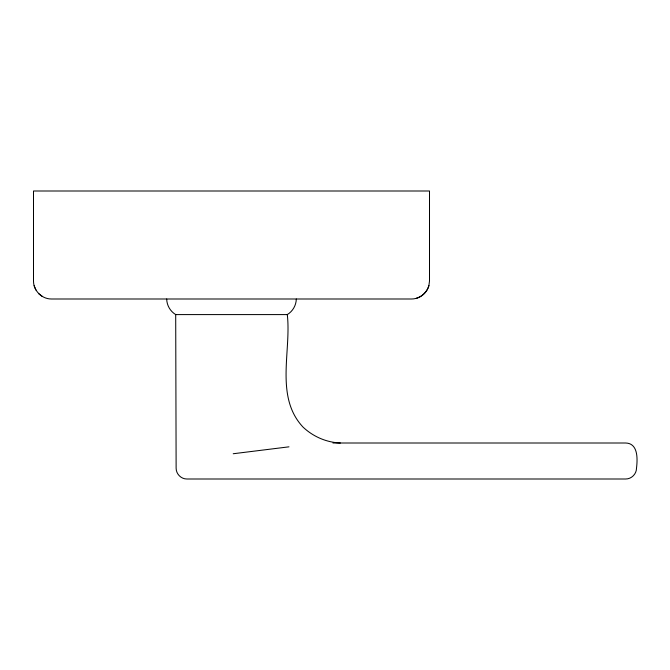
<?xml version="1.0" encoding="UTF-8"?>
<svg xmlns="http://www.w3.org/2000/svg" width="670" height="670" viewBox="0 0 670 670"><rect width="100%" height="100%" fill="white"/><g stroke="black" fill="none" stroke-linecap="round" stroke-linejoin="round"><path stroke-width="1" d="M296.299 298.996C296.19 305.336 292.731 311.324 287.296 314.59C291.492 351.289 274.591 396.891 303.116 427.184C313.267 436.689 326.441 442.409 340.36 443.004M428.884 285.663L429.504 280.998L429.504 191L33.5 191L33.5 280.998C33.408 290.613 41.85 299.122 51.498 298.996L411.497 298.996C419.462 299.038 426.832 293.318 428.884 285.663C427.142 291.752 422.251 296.642 416.162 298.385M233.219 453.741L288.971 446.831M166.696 298.996C166.805 305.336 170.264 311.324 175.699 314.59L287.296 314.59M332.957 443.004L625.696 443.004C638.426 443.306 637.538 459.436 636.5 468.196C636.534 473.983 631.483 479.033 625.696 479L186.838 479C181.076 479.033 176.084 473.95 176.126 468.196L175.699 314.59M38.776 293.728L42.503 296.592M34.111 285.663L35.912 290.001"/></g></svg>
